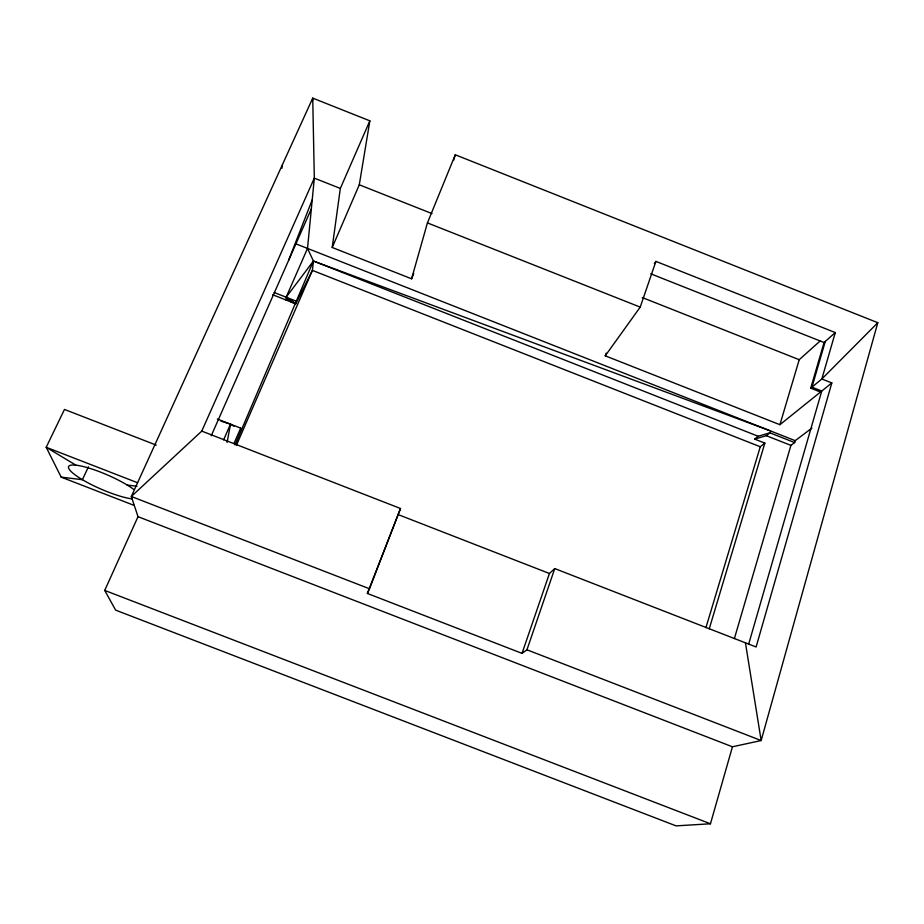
<?xml version="1.0" encoding="UTF-8"?>
<svg xmlns="http://www.w3.org/2000/svg" width="924" height="924" viewBox="0 0 924 924"><rect width="100%" height="100%" fill="white"/><g stroke="black" fill="none" stroke-linecap="round" stroke-linejoin="round"><path stroke-width="1.39" d="M281.993 168.203L282.12 165.431M288.45 300.242L288.554 298.868M413.721 273.527L411.584 278.794L332.213 247.482L359.286 184.8L369.854 120.825L312.728 98.129L314.322 178.147L307.519 248.417L286.14 297.205L285.955 299.965L290.956 300.519L290.852 301.894L295.16 303.407M312.497 100.935L312.728 98.129L131.323 496.488L138.011 516.678L104.724 590.413L115.615 610.129L676.068 825.871L710.452 823.781L732.443 746.788L761.168 740.54L877.8 322.707L455.278 154.782L427.431 222.903L411.584 278.794M235.043 444.952L313.421 261.03L307.519 248.417M332.213 247.482L340.332 188.438L369.854 120.825M227.108 442.4L230.492 424.162L220.928 421.125M606.179 353.141L605.243 355.821L779.914 424.705L820.512 392.03L810.729 388.161L821.84 378.99L831.819 382.94L756.109 646.985L554.747 568.572L549.433 573.492L522.025 653.372L367.359 593.451L400.508 508.5L201.767 431.104L131.323 496.488L369.496 588.773L400.508 508.5M748.752 643.855L821.748 391.037L831.819 382.94M654.354 263.663L655.913 261.388L835.284 332.571L821.84 378.99L877.8 322.707M734.384 638.6L790.921 445.38L794.652 442.584L795.217 440.667L811.919 428.089M810.729 388.161L824.058 342.527L835.284 332.571M825.282 341.441L811.953 387.168L821.748 391.037M453.638 160.314L455.278 154.782M779.914 424.705L799.214 359.702L820.408 340.737M709.262 628.782L764.853 443.116L754.665 439.108L758.165 436.255L769.877 432.813L794.652 442.584M705.924 627.685L760.267 446.754L764.853 443.116M605.243 355.821L640.216 307.114L655.913 261.388M522.025 653.372L526.946 649.791L554.747 568.572M288.6 260.372L312.22 199.873M233.968 443.566L240.679 428.135L217.325 419.022M236.486 445.125L312.404 270.397L313.421 261.03L770.443 430.907M223.62 439.824L230.492 424.162L233.899 426.207M211.226 435.793L311.33 208.905M201.767 431.104L314.322 178.147L340.332 188.438M367.359 593.451L369.496 588.773M88.438 466.828L82.398 479.695L61.18 477.142L46.2 447.285L64.472 409.436L156.248 445.114M272.719 294.768L295.761 303.823L312.404 270.397L760.267 446.754M292.354 301.478L290.956 300.519M754.665 439.108L766.308 435.689L769.877 432.813M127.258 485.077L137.029 486.255M104.724 590.413L710.452 823.781M137.56 482.721L46.2 447.285L75.895 465.165M526.946 649.791L761.168 740.54L745.437 642.827M61.18 477.142L134.292 505.463M138.011 516.678L732.443 746.788M397.863 514.483L549.433 573.492M295.703 243.763L795.217 440.667M766.308 435.689L790.921 445.38M758.165 436.255L313.421 261.03L286.14 297.205L295.761 303.823M274.174 292.504L295.992 301.074M290.91 301.201L293.358 302.171M359.286 184.8L431.982 213.583M642.307 297.563L799.214 359.702M427.431 222.903L640.216 307.114M650.75 273.804L824.058 342.527M240.679 428.135L240.725 430.318M131.832 498.844A38.935 7.773 23.5 0 1 78.979 477.569A38.935 7.773 23.5 0 1 81.231 466.066A38.935 7.773 23.5 0 1 133.68 489.385"/></g></svg>
